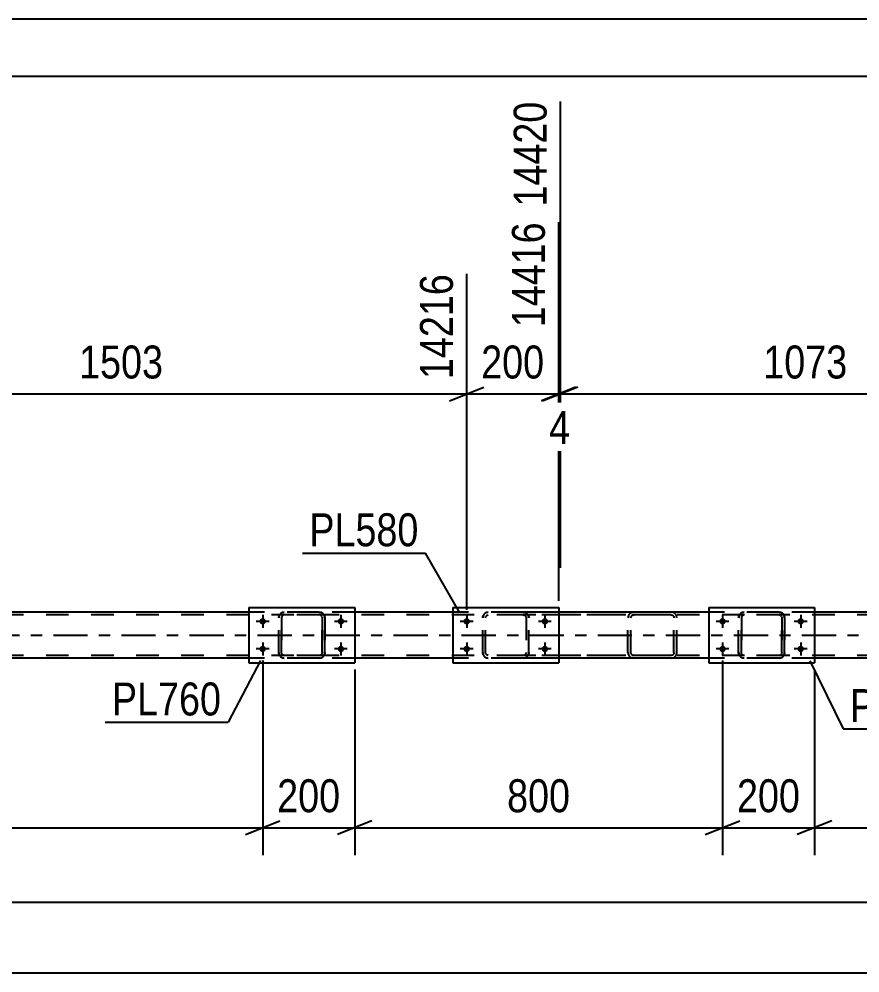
# Model space of a CAD drawing. Header units: millimetres. Extents: x -121 to 720, y -428 to 166.
# Drawn here: x 521 to 594.2, y 82.7 to 165.7 of the extents above; entities that cross this region are included whole.
import ezdxf

# ---------------------------------------------------------------- set-up
doc = ezdxf.new("R2010")
doc.units = ezdxf.units.MM
doc.linetypes.add('DXK_LINE_DOT2', pattern=[3.9198, 1.9599, -1.9599])
doc.linetypes.add('DXK_LINE_DOT3', pattern=[5.9187, 2.979, -0.9799, 0.9799, -0.9799])
doc.styles.add('Arial Narrow', font='ARIALN.TTF', dxfattribs={"height": 0.2})

# ---------------------------------------------------------------- blocks, each defined once
blk = doc.blocks.new('Unknown-318895430-1135')
at = {"color": 5, "linetype": 'Continuous'}
for p, q in [((719.765, 165.693), (-121.235, 165.693)), ((714.765, 160.693), (-116.235, 160.693))]:
    blk.add_line(p, q, dxfattribs=at)
blk = doc.blocks.new('Part-318895430-2225 - 2146')
at = {"color": 7, "linetype": 'DXK_LINE_DOT2'}
for p, q in [((561.401, 113.811), (561.364, 113.627)), ((561.364, 113.627), (561.373, 113.669)), ((561.373, 113.669), (561.401, 113.811)), ((561.604, 113.627), (561.623, 113.719)), ((561.623, 113.719), (561.675, 113.797)), ((561.661, 114.071), (561.844, 114.107)), ((561.844, 114.107), (561.661, 114.071)), ((561.675, 113.797), (561.753, 113.849)), ((561.753, 113.849), (561.844, 113.867)), ((564.884, 114.107), (561.844, 114.107)), ((564.884, 113.867), (561.844, 113.867)), ((564.884, 114.107), (565.068, 114.071)), ((565.068, 114.071), (564.884, 114.107)), ((564.884, 113.867), (564.976, 113.849)), ((564.976, 113.849), (565.054, 113.797)), ((565.054, 113.797), (565.106, 113.719)), ((565.106, 113.719), (565.124, 113.627)), ((565.328, 113.811), (565.356, 113.669)), ((565.364, 113.627), (565.328, 113.811)), ((565.356, 113.669), (565.364, 113.627)), ((561.364, 110.587), (561.364, 113.627)), ((561.604, 110.587), (561.604, 113.627)), ((565.124, 113.627), (565.124, 110.587)), ((565.364, 110.587), (565.364, 113.627)), ((561.401, 110.403), (561.364, 110.587)), ((561.364, 110.587), (561.401, 110.403)), ((561.623, 110.495), (561.604, 110.587)), ((561.675, 110.417), (561.623, 110.495)), ((561.753, 110.365), (561.675, 110.417)), ((561.844, 110.347), (561.753, 110.365)), ((564.884, 110.347), (561.844, 110.347)), ((564.976, 110.365), (564.884, 110.347)), ((565.054, 110.417), (564.976, 110.365)), ((565.106, 110.495), (565.054, 110.417)), ((565.124, 110.587), (565.106, 110.495)), ((565.364, 110.587), (565.328, 110.403)), ((565.328, 110.403), (565.364, 110.587)), ((561.844, 110.107), (561.661, 110.144)), ((561.661, 110.144), (561.844, 110.107)), ((564.884, 110.107), (561.844, 110.107)), ((565.068, 110.144), (564.884, 110.107)), ((564.884, 110.107), (565.068, 110.144))]:
    blk.add_line(p, q, dxfattribs=at)
at = {"color": 7, "linetype": 'DXK_LINE_DOT3'}
blk.add_line((563.364, 112.107), (563.364, 112.107), dxfattribs=at)
at = {"color": 7, "linetype": 'DXK_LINE_DOT2'}
for centre, start, end in [((561.844, 113.627), 112.5, 157.5), ((561.844, 113.627), 112.5, 157.5), ((564.884, 113.627), 22.5, 67.5), ((564.884, 113.627), 22.5, 67.5), ((561.844, 110.587), 202.5, 247.5), ((561.844, 110.587), 202.5, 247.5), ((564.884, 110.587), 292.5, 337.5), ((564.884, 110.587), 292.5, 337.5)]:
    blk.add_arc(centre, 0.48, start, end, dxfattribs=at)
blk = doc.blocks.new('Part-318895430-2224 - 2146')
at = {"color": 2, "linetype": 'Continuous'}
for p, q in [((541.021, 114.509), (541.021, 109.709)), ((541.021, 114.509), (550.221, 114.509)), ((550.221, 114.509), (550.221, 109.709)), ((541.021, 109.709), (550.221, 109.709))]:
    blk.add_line(p, q, dxfattribs=at)
blk = doc.blocks.new('Part-318895430-2230 - 2146')
at = {"color": 2, "linetype": 'Continuous'}
for p, q in [((558.764, 114.507), (558.764, 109.707)), ((558.764, 114.507), (567.964, 114.507)), ((567.964, 114.507), (567.964, 109.707)), ((558.764, 109.707), (567.964, 109.707))]:
    blk.add_line(p, q, dxfattribs=at)
blk = doc.blocks.new('Bolt-318895430-2231 - 2146')
at = {"linetype": 'Continuous'}
for points in [[(542.221, 113.029, -1), (542.221, 113.589, -1)], [(549.021, 113.029, -1), (549.021, 113.589, -1)], [(542.221, 110.629, -1), (542.221, 111.189, -1)], [(549.021, 110.629, -1), (549.021, 111.189, -1)]]:
    blk.add_hatch(color=1, dxfattribs=at).paths.add_polyline_path(points)
at = {"color": 1, "linetype": 'Continuous'}
for p, q in [((542.221, 113.869), (542.221, 112.749)), ((549.021, 113.869), (549.021, 112.749)), ((542.781, 113.309), (541.661, 113.309)), ((549.581, 113.309), (548.461, 113.309)), ((542.221, 111.469), (542.221, 110.349)), ((549.021, 111.469), (549.021, 110.349)), ((542.781, 110.909), (541.661, 110.909)), ((549.581, 110.909), (548.461, 110.909))]:
    blk.add_line(p, q, dxfattribs=at)
blk = doc.blocks.new('Bolt-318895430-2233 - 2146')
at = {"linetype": 'Continuous'}
for points in [[(559.964, 113.027, -1), (559.964, 113.587, -1)], [(566.764, 113.027, -1), (566.764, 113.587, -1)], [(559.964, 110.627, -1), (559.964, 111.187, -1)], [(566.764, 110.627, -1), (566.764, 111.187, -1)]]:
    blk.add_hatch(color=1, dxfattribs=at).paths.add_polyline_path(points)
at = {"color": 1, "linetype": 'Continuous'}
for p, q in [((559.964, 113.867), (559.964, 112.747)), ((566.764, 113.867), (566.764, 112.747)), ((560.524, 113.307), (559.404, 113.307)), ((567.324, 113.307), (566.204, 113.307)), ((559.964, 111.467), (559.964, 110.347)), ((566.764, 111.467), (566.764, 110.347)), ((560.524, 110.907), (559.404, 110.907)), ((567.324, 110.907), (566.204, 110.907))]:
    blk.add_line(p, q, dxfattribs=at)
blk = doc.blocks.new('Bolt-318895430-2234 - 2146')
at = {"linetype": 'Continuous'}
for points in [[(582.216, 113.029, -1), (582.216, 113.589, -1)], [(589.016, 113.029, -1), (589.016, 113.589, -1)], [(582.216, 110.629, -1), (582.216, 111.189, -1)], [(589.016, 110.629, -1), (589.016, 111.189, -1)]]:
    blk.add_hatch(color=1, dxfattribs=at).paths.add_polyline_path(points)
at = {"color": 1, "linetype": 'Continuous'}
for p, q in [((582.216, 113.869), (582.216, 112.749)), ((589.016, 113.869), (589.016, 112.749)), ((582.776, 113.309), (581.656, 113.309)), ((589.576, 113.309), (588.456, 113.309)), ((582.216, 111.469), (582.216, 110.349)), ((589.016, 111.469), (589.016, 110.349)), ((582.776, 110.909), (581.656, 110.909)), ((589.576, 110.909), (588.456, 110.909))]:
    blk.add_line(p, q, dxfattribs=at)
blk = doc.blocks.new('Part-318895430-2286 - 2146')
at = {"color": 7, "linetype": 'DXK_LINE_DOT2'}
for p, q in [((577.734, 114.109), (562.745, 114.109)), ((577.734, 113.869), (562.745, 113.869)), ((574.024, 113.798), (573.988, 113.629)), ((574.027, 113.812), (574.024, 113.798)), ((574.243, 113.629), (574.263, 113.72)), ((574.263, 113.72), (574.318, 113.798)), ((574.499, 114.109), (574.303, 114.072)), ((574.318, 113.798), (574.401, 113.85)), ((574.401, 113.85), (574.499, 113.869)), ((577.929, 114.072), (577.734, 114.109)), ((577.734, 113.869), (577.832, 113.85)), ((577.832, 113.85), (577.914, 113.798)), ((577.914, 113.798), (577.97, 113.72)), ((577.97, 113.72), (577.989, 113.629)), ((578.209, 113.798), (578.206, 113.812)), ((578.245, 113.629), (578.209, 113.798)), ((573.988, 110.589), (573.988, 113.629)), ((574.243, 110.589), (574.243, 113.629)), ((577.989, 110.589), (577.989, 113.629)), ((578.245, 110.589), (578.245, 113.629)), ((577.734, 110.349), (562.745, 110.349)), ((573.988, 110.589), (574.027, 110.405)), ((574.263, 110.497), (574.243, 110.589)), ((574.318, 110.419), (574.263, 110.497)), ((574.401, 110.367), (574.318, 110.419)), ((574.499, 110.349), (574.401, 110.367)), ((577.832, 110.367), (577.734, 110.349)), ((577.914, 110.419), (577.832, 110.367)), ((577.97, 110.497), (577.914, 110.419)), ((577.989, 110.589), (577.97, 110.497)), ((578.206, 110.405), (578.245, 110.589)), ((577.734, 110.109), (562.745, 110.109)), ((574.303, 110.145), (574.499, 110.109)), ((577.734, 110.109), (577.929, 110.145))]:
    blk.add_line(p, q, dxfattribs=at)
for centre, start, end in [((574.479, 113.608), 110.75831, 155.68004), ((577.753, 113.608), 24.31996, 69.24168), ((574.479, 110.609), 204.31996, 249.24168), ((577.753, 110.609), 290.75831, 335.68004)]:
    blk.add_arc(centre, 0.496, start, end, dxfattribs=at)
blk = doc.blocks.new('Part-318895430-2357 - 2146')
at = {"color": 2, "linetype": 'Continuous'}
for p, q in [((581.016, 114.509), (581.016, 109.709)), ((581.016, 114.509), (590.216, 114.509)), ((590.216, 114.509), (590.216, 109.709)), ((581.016, 109.709), (590.216, 109.709))]:
    blk.add_line(p, q, dxfattribs=at)
blk = doc.blocks.new('Part-318895430-2457 - 2146')
at = {"color": 7, "linetype": 'DXK_LINE_DOT2'}
for p, q in [((583.616, 113.629), (583.652, 113.812)), ((583.652, 113.812), (583.616, 113.629)), ((583.874, 113.72), (583.856, 113.629)), ((583.926, 113.798), (583.874, 113.72)), ((583.912, 114.072), (584.096, 114.109)), ((584.096, 114.109), (583.912, 114.072)), ((584.004, 113.85), (583.926, 113.798)), ((584.096, 113.869), (584.004, 113.85)), ((587.136, 114.109), (584.096, 114.109)), ((587.136, 113.869), (584.096, 113.869)), ((587.136, 114.109), (587.32, 114.072)), ((587.32, 114.072), (587.136, 114.109)), ((587.228, 113.85), (587.136, 113.869)), ((587.306, 113.798), (587.228, 113.85)), ((587.358, 113.72), (587.306, 113.798)), ((587.358, 113.72), (587.376, 113.629)), ((587.579, 113.812), (587.616, 113.629)), ((587.616, 113.629), (587.579, 113.812)), ((583.616, 110.589), (583.616, 113.629)), ((583.616, 113.629), (583.616, 113.629)), ((583.616, 110.589), (583.616, 113.629)), ((583.856, 110.589), (583.856, 113.629)), ((583.856, 113.629), (583.856, 113.629)), ((583.856, 113.629), (583.856, 110.589)), ((587.376, 110.589), (587.376, 113.629)), ((587.376, 113.629), (587.376, 113.629)), ((587.376, 113.629), (587.376, 110.589)), ((587.616, 110.589), (587.616, 113.629)), ((587.616, 113.629), (587.616, 113.629)), ((587.616, 113.629), (587.616, 110.589)), ((583.616, 110.589), (583.616, 110.589)), ((583.652, 110.405), (583.616, 110.589)), ((583.616, 110.589), (583.652, 110.405)), ((583.856, 110.589), (583.856, 110.589)), ((583.874, 110.497), (583.856, 110.589)), ((583.926, 110.419), (583.874, 110.497)), ((584.004, 110.367), (583.926, 110.419)), ((584.096, 110.349), (584.004, 110.367)), ((587.136, 110.349), (584.096, 110.349)), ((587.228, 110.367), (587.136, 110.349)), ((587.306, 110.419), (587.228, 110.367)), ((587.358, 110.497), (587.306, 110.419)), ((587.376, 110.589), (587.358, 110.497)), ((587.376, 110.589), (587.376, 110.589)), ((587.616, 110.589), (587.579, 110.405)), ((587.579, 110.405), (587.616, 110.589)), ((587.616, 110.589), (587.616, 110.589)), ((584.096, 110.109), (583.912, 110.145)), ((583.912, 110.145), (584.096, 110.109)), ((587.136, 110.109), (584.096, 110.109)), ((587.32, 110.145), (587.136, 110.109)), ((587.136, 110.109), (587.32, 110.145))]:
    blk.add_line(p, q, dxfattribs=at)
at = {"color": 7, "linetype": 'DXK_LINE_DOT3'}
blk.add_line((585.616, 112.109), (585.616, 112.109), dxfattribs=at)
at = {"color": 7, "linetype": 'DXK_LINE_DOT2'}
for centre, start, end in [((584.096, 113.629), 112.5, 157.5), ((584.096, 113.629), 112.5, 157.5), ((587.136, 113.629), 22.5, 67.5), ((587.136, 113.629), 22.5, 67.5), ((584.096, 110.589), 202.5, 247.5), ((584.096, 110.589), 202.5, 247.5), ((587.136, 110.589), 292.5, 337.5), ((587.136, 110.589), 292.5, 337.5)]:
    blk.add_arc(centre, 0.48, start, end, dxfattribs=at)
blk = doc.blocks.new('Part-318895430-2460 - 2146')
at = {"color": 7, "linetype": 'DXK_LINE_DOT2'}
for p, q in [((543.621, 113.629), (543.657, 113.812)), ((543.657, 113.812), (543.621, 113.629)), ((543.879, 113.72), (543.861, 113.629)), ((543.931, 113.798), (543.879, 113.72)), ((543.917, 114.072), (544.101, 114.109)), ((544.101, 114.109), (543.917, 114.072)), ((544.009, 113.85), (543.931, 113.798)), ((544.101, 113.869), (544.009, 113.85)), ((547.141, 114.109), (544.101, 114.109)), ((547.141, 113.869), (544.101, 113.869)), ((547.141, 114.109), (547.325, 114.072)), ((547.325, 114.072), (547.141, 114.109)), ((547.233, 113.85), (547.141, 113.869)), ((547.311, 113.798), (547.233, 113.85)), ((547.363, 113.72), (547.311, 113.798)), ((547.363, 113.72), (547.381, 113.629)), ((547.584, 113.812), (547.621, 113.629)), ((547.621, 113.629), (547.584, 113.812)), ((543.621, 110.589), (543.621, 113.629)), ((543.621, 113.629), (543.621, 113.629)), ((543.621, 110.589), (543.621, 113.629)), ((543.861, 110.589), (543.861, 113.629)), ((543.861, 113.629), (543.861, 113.629)), ((543.861, 113.629), (543.861, 110.589)), ((547.381, 110.589), (547.381, 113.629)), ((547.381, 113.629), (547.381, 113.629)), ((547.381, 113.629), (547.381, 110.589)), ((547.621, 110.589), (547.621, 113.629)), ((547.621, 113.629), (547.621, 113.629)), ((547.621, 113.629), (547.621, 110.589)), ((543.621, 110.589), (543.621, 110.589)), ((543.657, 110.405), (543.621, 110.589)), ((543.621, 110.589), (543.657, 110.405)), ((543.861, 110.589), (543.861, 110.589)), ((543.879, 110.497), (543.861, 110.589)), ((543.931, 110.419), (543.879, 110.497)), ((544.009, 110.367), (543.931, 110.419)), ((544.101, 110.349), (544.009, 110.367)), ((547.141, 110.349), (544.101, 110.349)), ((547.233, 110.367), (547.141, 110.349)), ((547.311, 110.419), (547.233, 110.367)), ((547.363, 110.497), (547.311, 110.419)), ((547.381, 110.589), (547.363, 110.497)), ((547.381, 110.589), (547.381, 110.589)), ((547.621, 110.589), (547.584, 110.405)), ((547.584, 110.405), (547.621, 110.589)), ((547.621, 110.589), (547.621, 110.589)), ((544.101, 110.109), (543.917, 110.145)), ((543.917, 110.145), (544.101, 110.109)), ((547.141, 110.109), (544.101, 110.109)), ((547.325, 110.145), (547.141, 110.109)), ((547.141, 110.109), (547.325, 110.145))]:
    blk.add_line(p, q, dxfattribs=at)
at = {"color": 7, "linetype": 'DXK_LINE_DOT3'}
blk.add_line((545.621, 112.109), (545.621, 112.109), dxfattribs=at)
at = {"color": 7, "linetype": 'DXK_LINE_DOT2'}
for centre, start, end in [((544.101, 113.629), 112.5, 157.5), ((544.101, 113.629), 112.5, 157.5), ((547.141, 113.629), 22.5, 67.5), ((547.141, 113.629), 22.5, 67.5), ((544.101, 110.589), 202.5, 247.5), ((544.101, 110.589), 202.5, 247.5), ((547.141, 110.589), 292.5, 337.5), ((547.141, 110.589), 292.5, 337.5)]:
    blk.add_arc(centre, 0.48, start, end, dxfattribs=at)
blk = doc.blocks.new('Part-318895430-2507 - 2146')
at = {"color": 7, "linetype": 'DXK_LINE_DOT2'}
for p, q in [((599.816, 113.869), (-8.673, 113.869)), ((550.221, 114.109), (541.021, 114.109)), ((567.964, 114.109), (558.764, 114.109)), ((590.216, 114.109), (581.016, 114.109)), ((599.816, 110.349), (-8.673, 110.349)), ((550.221, 110.109), (541.021, 110.109)), ((567.964, 110.109), (558.764, 110.109)), ((590.216, 110.109), (581.016, 110.109))]:
    blk.add_line(p, q, dxfattribs=at)
at = {"color": 2, "linetype": 'Continuous'}
for p, q in [((541.021, 114.109), (507.136, 114.109)), ((558.764, 114.109), (550.221, 114.109)), ((581.016, 114.109), (567.964, 114.109)), ((599.816, 114.109), (590.216, 114.109)), ((541.021, 110.109), (513.811, 110.109)), ((558.764, 110.109), (550.221, 110.109)), ((581.016, 110.109), (567.964, 110.109)), ((599.816, 110.109), (590.216, 110.109))]:
    blk.add_line(p, q, dxfattribs=at)
at = {"color": 7, "linetype": 'DXK_LINE_DOT3'}
blk.add_line((-8.673, 112.109), (599.816, 112.109), dxfattribs=at)
blk = doc.blocks.new('StraightDimension-318895430-19511 - 2146')
at = {"color": 7, "linetype": 'Continuous'}
for p, q in [((542.221, 109.909), (542.221, 92.96)), ((550.221, 109.109), (550.221, 92.96)), ((540.721, 94.76), (543.721, 95.96)), ((551.721, 95.96), (548.721, 94.76)), ((542.221, 95.36), (550.221, 95.36))]:
    blk.add_line(p, q, dxfattribs=at)
at = {"color": 0}
blk.add_wipeout([(549.563, 96.11), (549.563, 100.31), (542.879, 100.31), (542.879, 96.11)], dxfattribs=at)
at = {"color": 3, "style": 'Arial Narrow'}
blk.add_text('200', height=2.8633, dxfattribs=at).set_placement((543.479, 96.71))
blk = doc.blocks.new('StraightDimension-318895430-2563 - 2146')
at = {"color": 7, "linetype": 'Continuous'}
blk.add_line((-8.673, 88.876), (638.455, 88.876), dxfattribs=at)
blk = doc.blocks.new('StraightDimension-318895430-2584 - 2146')
at = {"color": 7, "linetype": 'Continuous'}
blk.add_line((-9.313, 82.732), (639.095, 82.732), dxfattribs=at)
blk = doc.blocks.new('StraightDimension-318895430-19508 - 2146')
at = {"color": 7, "linetype": 'Continuous'}
for p, q in [((621.887, 109.909), (621.887, 92.96)), ((590.216, 109.109), (590.216, 92.96)), ((591.716, 95.96), (588.716, 94.76)), ((620.387, 94.76), (623.387, 95.96)), ((590.216, 95.36), (621.887, 95.36))]:
    blk.add_line(p, q, dxfattribs=at)
at = {"color": 0}
blk.add_wipeout([(609.393, 96.11), (609.393, 100.31), (602.709, 100.31), (602.709, 96.11)], dxfattribs=at)
at = {"color": 3, "style": 'Arial Narrow'}
blk.add_text('800', height=2.8633, dxfattribs=at).set_placement((603.309, 96.71))
blk = doc.blocks.new('StraightDimension-318895430-19509 - 2146')
at = {"color": 7, "linetype": 'Continuous'}
for p, q in [((582.216, 109.909), (582.216, 92.96)), ((590.216, 109.109), (590.216, 92.96)), ((580.716, 94.76), (583.716, 95.96)), ((591.716, 95.96), (588.716, 94.76)), ((582.216, 95.36), (590.216, 95.36))]:
    blk.add_line(p, q, dxfattribs=at)
at = {"color": 0}
blk.add_wipeout([(589.558, 96.11), (589.558, 100.31), (582.874, 100.31), (582.874, 96.11)], dxfattribs=at)
at = {"color": 3, "style": 'Arial Narrow'}
blk.add_text('200', height=2.8633, dxfattribs=at).set_placement((583.474, 96.71))
blk = doc.blocks.new('StraightDimension-318895430-19510 - 2146')
at = {"color": 7, "linetype": 'Continuous'}
for p, q in [((582.216, 109.909), (582.216, 92.96)), ((550.221, 109.109), (550.221, 92.96)), ((551.721, 95.96), (548.721, 94.76)), ((580.716, 94.76), (583.716, 95.96)), ((550.221, 95.36), (582.216, 95.36))]:
    blk.add_line(p, q, dxfattribs=at)
at = {"color": 0}
blk.add_wipeout([(569.561, 96.11), (569.561, 100.31), (562.876, 100.31), (562.876, 96.11)], dxfattribs=at)
at = {"color": 3, "style": 'Arial Narrow'}
blk.add_text('800', height=2.8633, dxfattribs=at).set_placement((563.476, 96.71))
blk = doc.blocks.new('StraightDimension-318895430-22154 - 2146')
at = {"color": 7, "linetype": 'Continuous'}
for p, q in [((567.964, 115.109), (567.964, 148.025)), ((559.964, 114.307), (559.964, 143.525)), ((558.464, 132.485), (561.464, 133.685)), ((569.464, 133.685), (566.464, 132.485)), ((559.964, 133.085), (567.964, 133.085))]:
    blk.add_line(p, q, dxfattribs=at)
at = {"color": 0}
blk.add_wipeout([(567.307, 133.835), (567.307, 138.035), (560.622, 138.035), (560.622, 133.835)], dxfattribs=at)
at = {"color": 3, "style": 'Arial Narrow'}
blk.add_text('200', height=2.8633, dxfattribs=at).set_placement((561.222, 134.435))
at = {"color": 0, "linetype": 'Continuous'}
blk.add_wipeout([(567.364, 148.625), (563.164, 148.625), (563.164, 138.285), (567.364, 138.285)], dxfattribs=at)
at = {"color": 3, "linetype": 'Continuous', "style": 'Arial Narrow'}
blk.add_text('14416', height=2.8633, rotation=90.00021, dxfattribs=at).set_placement((566.764, 138.885))
blk = doc.blocks.new('StraightDimension-318895430-19512 - 2146')
at = {"color": 7, "linetype": 'Continuous'}
for p, q in [((542.221, 109.909), (542.221, 92.96)), ((430.222, 109.109), (430.222, 92.96)), ((431.722, 95.96), (428.722, 94.76)), ((540.721, 94.76), (543.721, 95.96)), ((430.222, 95.36), (542.221, 95.36))]:
    blk.add_line(p, q, dxfattribs=at)
at = {"color": 0}
blk.add_wipeout([(490.478, 96.11), (490.478, 100.31), (481.965, 100.31), (481.965, 96.11)], dxfattribs=at)
at = {"color": 3, "style": 'Arial Narrow'}
blk.add_text('2800', height=2.8633, dxfattribs=at).set_placement((482.565, 96.71))
blk = doc.blocks.new('StraightDimension-318895430-22152 - 2146')
at = {"color": 7, "linetype": 'Continuous'}
for p, q in [((568.117, 117.966), (568.117, 158.525)), ((610.716, 114.307), (610.716, 143.525)), ((569.617, 133.685), (566.617, 132.485)), ((609.216, 132.485), (612.216, 133.685)), ((568.117, 133.085), (610.716, 133.085))]:
    blk.add_line(p, q, dxfattribs=at)
at = {"color": 0}
blk.add_wipeout([(593.673, 133.835), (593.673, 138.035), (585.16, 138.035), (585.16, 133.835)], dxfattribs=at)
at = {"color": 3, "style": 'Arial Narrow'}
blk.add_text('1073', height=2.8633, dxfattribs=at).set_placement((585.76, 134.435))
at = {"color": 0, "linetype": 'Continuous'}
blk.add_wipeout([(610.116, 144.125), (605.916, 144.125), (605.916, 133.785), (610.116, 133.785)], dxfattribs=at)
at = {"color": 3, "linetype": 'Continuous', "style": 'Arial Narrow'}
blk.add_text('15493', height=2.8633, rotation=90.00021, dxfattribs=at).set_placement((609.516, 134.385))
blk = doc.blocks.new('StraightDimension-318895430-22153 - 2146')
at = {"color": 7, "linetype": 'Continuous'}
for p, q in [((568.117, 117.966), (568.117, 158.525)), ((567.964, 115.109), (567.964, 148.025)), ((566.464, 132.485), (569.464, 133.685)), ((569.617, 133.685), (566.617, 132.485)), ((567.964, 133.085), (568.117, 133.085))]:
    blk.add_line(p, q, dxfattribs=at)
at = {"color": 0, "linetype": 'Continuous'}
blk.add_wipeout([(567.517, 159.125), (563.317, 159.125), (563.317, 148.785), (567.517, 148.785)], dxfattribs=at)
at = {"color": 3, "linetype": 'Continuous', "style": 'Arial Narrow'}
blk.add_text('14420', height=2.8633, rotation=90.00021, dxfattribs=at).set_placement((566.917, 149.385))
at = {"color": 0}
blk.add_wipeout([(569.555, 128.135), (569.555, 132.335), (566.527, 132.335), (566.527, 128.135)], dxfattribs=at)
at = {"color": 3, "style": 'Arial Narrow'}
blk.add_text('4', height=2.863, dxfattribs=at).set_placement((567.127, 128.735))
blk = doc.blocks.new('StraightDimension-318895430-22155 - 2146')
at = {"color": 7, "linetype": 'Continuous'}
for p, q in [((499.851, 119.11), (499.851, 148.025)), ((559.964, 114.307), (559.964, 143.525)), ((501.351, 133.685), (498.351, 132.485)), ((558.464, 132.485), (561.464, 133.685)), ((499.851, 133.085), (559.964, 133.085))]:
    blk.add_line(p, q, dxfattribs=at)
at = {"color": 0}
blk.add_wipeout([(534.164, 133.835), (534.164, 138.035), (525.651, 138.035), (525.651, 133.835)], dxfattribs=at)
at = {"color": 3, "style": 'Arial Narrow'}
blk.add_text('1503', height=2.8633, dxfattribs=at).set_placement((526.251, 134.435))
at = {"color": 0, "linetype": 'Continuous'}
blk.add_wipeout([(559.364, 144.125), (555.164, 144.125), (555.164, 133.785), (559.364, 133.785)], dxfattribs=at)
at = {"color": 3, "linetype": 'Continuous', "style": 'Arial Narrow'}
blk.add_text('14216', height=2.8633, rotation=90.00021, dxfattribs=at).set_placement((558.764, 134.385))
blk = doc.blocks.new('Mark-318895430-2226 - 2146')
at = {"color": 30, "linetype": 'Continuous'}
for p in [(545.676, 119.244), (559.38, 114.048)]:
    blk.add_line(p, (556.38, 119.244), dxfattribs=at)
at = {"color": 0}
blk.add_wipeout([(555.78, 119.844), (555.78, 122.844), (546.276, 122.844), (546.276, 119.844)], dxfattribs=at)
blk.add_wipeout([(555.78, 119.844), (555.78, 122.844), (546.276, 122.844), (546.276, 119.844)], dxfattribs=at)
at = {"color": 3, "style": 'Arial Narrow'}
blk.add_text('PL580', height=2.8633, dxfattribs=at).set_placement((546.276, 119.844))
blk = doc.blocks.new('Mark-318895430-2220 - 2146')
at = {"color": 30, "linetype": 'Continuous'}
for p in [(542.019, 109.908), (528.506, 104.528)]:
    blk.add_line(p, (539.21, 104.528), dxfattribs=at)
at = {"color": 0}
blk.add_wipeout([(538.61, 105.128), (538.61, 108.128), (529.106, 108.128), (529.106, 105.128)], dxfattribs=at)
blk.add_wipeout([(538.61, 105.128), (538.61, 108.128), (529.106, 108.128), (529.106, 105.128)], dxfattribs=at)
at = {"color": 3, "style": 'Arial Narrow'}
blk.add_text('PL760', height=2.8633, dxfattribs=at).set_placement((529.106, 105.128))
blk = doc.blocks.new('Mark-318895430-2353 - 2146')
at = {"color": 30, "linetype": 'Continuous'}
for p, q in [((589.814, 109.872), (592.703, 103.952)), ((592.703, 103.952), (603.407, 103.952))]:
    blk.add_line(p, q, dxfattribs=at)
at = {"color": 0}
blk.add_wipeout([(602.807, 104.552), (602.807, 107.552), (593.303, 107.552), (593.303, 104.552)], dxfattribs=at)
blk.add_wipeout([(602.807, 104.552), (602.807, 107.552), (593.303, 107.552), (593.303, 104.552)], dxfattribs=at)
at = {"color": 3, "style": 'Arial Narrow'}
blk.add_text('PL760', height=2.8633, dxfattribs=at).set_placement((593.303, 104.552))

msp = doc.modelspace()

# ---------------------------------------------------------------- block references
for name in ['Unknown-318895430-1135', 'Part-318895430-2507 - 2146', 'Part-318895430-2224 - 2146', 'Part-318895430-2230 - 2146', 'Part-318895430-2357 - 2146', 'Bolt-318895430-2231 - 2146', 'Part-318895430-2460 - 2146', 'Bolt-318895430-2233 - 2146', 'Part-318895430-2225 - 2146', 'Part-318895430-2286 - 2146', 'Bolt-318895430-2234 - 2146', 'Part-318895430-2457 - 2146']:
    msp.add_blockref(name, (0, 0))

# ---------------------------------------------------------------- next in the draw order: block references
for name in ['StraightDimension-318895430-22154 - 2146', 'StraightDimension-318895430-19511 - 2146']:
    msp.add_blockref(name, (0, 0))

# ---------------------------------------------------------------- next in the draw order: block references
for name in ['StraightDimension-318895430-22152 - 2146', 'StraightDimension-318895430-22155 - 2146', 'StraightDimension-318895430-2563 - 2146']:
    msp.add_blockref(name, (0, 0))

# ---------------------------------------------------------------- next in the draw order: block references
for name in ['StraightDimension-318895430-22153 - 2146', 'Mark-318895430-2226 - 2146', 'StraightDimension-318895430-2584 - 2146']:
    msp.add_blockref(name, (0, 0))

# ---------------------------------------------------------------- next in the draw order: block references
for name in ['StraightDimension-318895430-19512 - 2146', 'StraightDimension-318895430-19508 - 2146']:
    msp.add_blockref(name, (0, 0))

# ---------------------------------------------------------------- next in the draw order: block references
for name in ['Mark-318895430-2220 - 2146', 'StraightDimension-318895430-19509 - 2146']:
    msp.add_blockref(name, (0, 0))

# ---------------------------------------------------------------- next in the draw order: block references
for name in ['StraightDimension-318895430-19510 - 2146', 'Mark-318895430-2353 - 2146']:
    msp.add_blockref(name, (0, 0))

doc.saveas('drawing.dxf')
